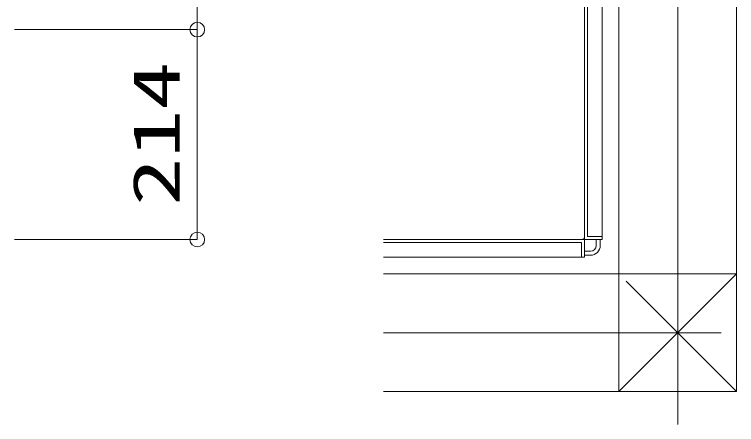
# Model space of a CAD drawing. Units: millimetres on the paper. Extents: x -305 to 305, y -152 to 152.
# Drawn here: x -62.58 to -33.12, y 13.56 to 30.28 of the extents above; entities that cross this region are included whole.
import ezdxf
from ezdxf.enums import TextEntityAlignment as Align

# ---------------------------------------------------------------- set-up
doc = ezdxf.new("R2010")
doc.units = ezdxf.units.MM
doc.linetypes.add('LONG_CHAIN', pattern=[21, 18, -1, 1, -1])
doc.layers.add('0-0_0', color=7, linetype='Continuous', lineweight=9)
doc.layers.add('0-1_VIEW0001', color=7, linetype='Continuous', lineweight=9)
doc.styles.add('ＭＳ ゴシック', font='')
doc.styles.get('ＭＳ ゴシック').set_extended_font_data('MS Gothic')

# ---------------------------------------------------------------- blocks, each defined once
blk = doc.blocks.new('_ORIGIN')
at = {"layer": '0-0_0'}
blk.add_line((0, 0), (-1, 0), dxfattribs=at)
blk.add_circle((0, 0), 0.5, dxfattribs=at)

msp = doc.modelspace()

# ---------------------------------------------------------------- linework, layer by layer
at = {"layer": '0-1_VIEW0001'}
for p, q in [((-55.118, 30.263), (-55.118, 59.943)), ((-39.318, 47.704), (-39.318, 21.223)), ((-39.318, 47.704), (-39.318, 21.123)), ((-39.198, 31.183), (-39.198, 21.223)), ((-38.598, 31.183), (-38.598, 21.103)), ((-37.918, 31.183), (-37.918, 14.904)), ((-33.118, 30.864), (-33.118, 14.904)), ((-62.578, 29.663), (-55.118, 29.663)), ((-62.578, 29.663), (-55.118, 29.663)), ((-55.118, 21.703), (-55.118, 29.063)), ((-39.198, 21.223), (-38.598, 21.223)), ((-62.578, 21.103), (-55.118, 21.103)), ((-47.518, 21.103), (-39.437, 21.103)), ((-39.338, 21.103), (-47.518, 21.103)), ((-39.438, 20.983), (-47.518, 20.983)), ((-39.438, 20.983), (-39.438, 20.383)), ((-39.318, 21.083), (-39.318, 20.383)), ((-39.298, 21.103), (-38.598, 21.103)), ((-38.838, 20.863), (-38.838, 21.103)), ((-38.678, 20.863), (-38.678, 21.103)), ((-39.078, 20.623), (-39.318, 20.623)), ((-39.318, 20.383), (-47.518, 20.383)), ((-39.078, 20.463), (-39.318, 20.463)), ((-47.518, 19.704), (-33.117, 19.704)), ((-37.918, 14.904), (-33.117, 19.704)), ((-37.618, 19.404), (-33.118, 14.904)), ((-47.518, 14.904), (-33.118, 14.904))]:
    msp.add_line(p, q, dxfattribs=at)
at = {"layer": '0-1_VIEW0001', "linetype": 'LONG_CHAIN'}
for p, q in [((-35.518, 30.864), (-35.518, 13.561)), ((-47.518, 17.305), (-33.746, 17.305))]:
    msp.add_line(p, q, dxfattribs=at)
at = {"layer": '0-1_VIEW0001'}
for centre, radius, start, end in [((-39.438, 21.223), 0.12, 270, 0), ((-39.338, 21.083), 0.02, 360, 90), ((-39.298, 21.123), 0.02, 180, 270), ((-39.078, 20.863), 0.4, 270, 0), ((-39.078, 20.863), 0.24, 270, 0)]:
    msp.add_arc(centre, radius, start, end, dxfattribs=at)

# ---------------------------------------------------------------- block references
at = {"layer": '0-1_VIEW0001', "xscale": 0.6, "yscale": 0.6}
for p, rotation in [((-55.118, 29.663), 270), ((-55.118, 29.663), 90), ((-55.118, 21.103), 270)]:
    msp.add_blockref('_ORIGIN', p, dxfattribs=dict(at, rotation=rotation))

# ---------------------------------------------------------------- texts
at = {"layer": '0-1_VIEW0001', "style": 'ＭＳ ゴシック', "width": 1.5}
msp.add_text('214', height=1.921, rotation=90, dxfattribs=at).set_placement((-55.257, 22.473), align=Align.BOTTOM_LEFT)

doc.saveas('drawing.dxf')
